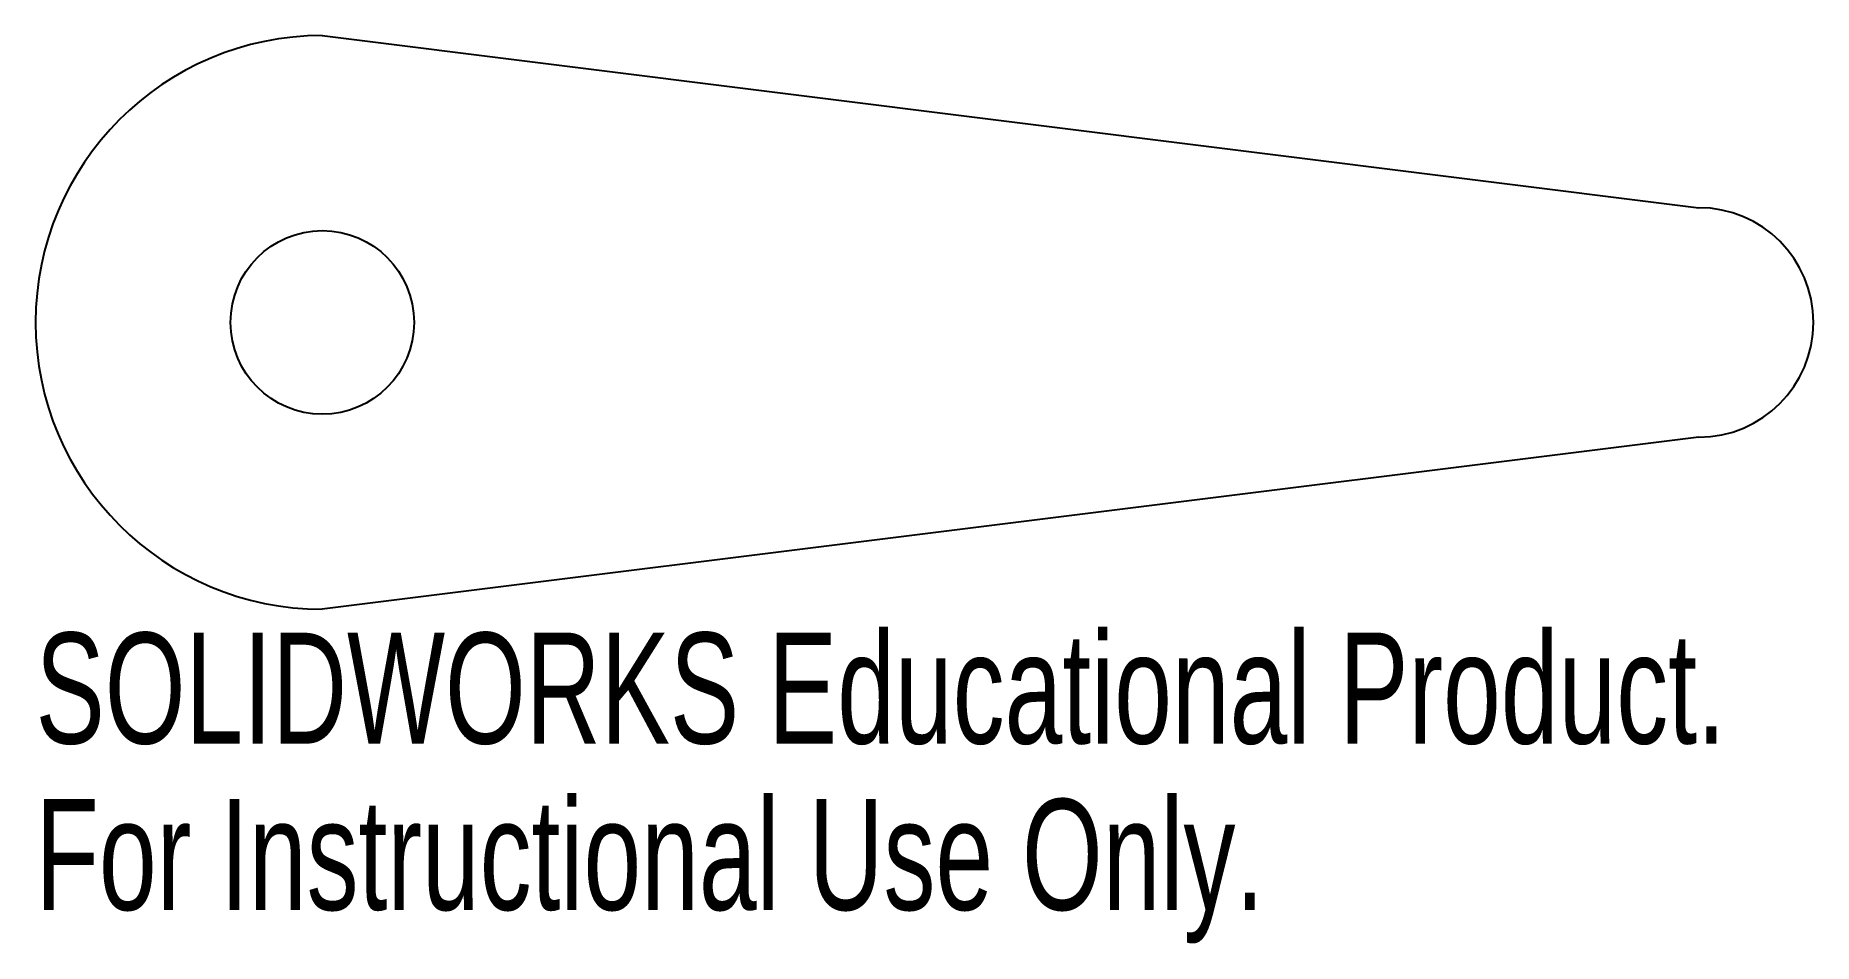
# Model space of a CAD drawing. Header units: millimetres. Extents: x -12.5 to 65, y -27.1 to 12.5.
import ezdxf

# ---------------------------------------------------------------- set-up
doc = ezdxf.new("R2010")
doc.units = ezdxf.units.MM
doc.styles.add('SLDTEXTSTYLE0', font='TXT', dxfattribs={"width": 0.7})

msp = doc.modelspace()

# ---------------------------------------------------------------- linework, layer by layer
at = {"color": 7, "linetype": 'Continuous', "lineweight": 25}
for p, q in [((0, 12.5), (60, 5)), ((60, -5), (0, -12.5))]:
    msp.add_line(p, q, dxfattribs=at)
msp.add_circle((0, 0), 4, dxfattribs=at)
for centre, radius, start, end in [((0, 0), 12.5, 90, 270), ((60, 0), 5, 270, 90)]:
    msp.add_arc(centre, radius, start, end, dxfattribs=at)

# ---------------------------------------------------------------- texts
at = {"color": 7, "linetype": 'Continuous', "char_height": 4.83362, "attachment_point": 1, "style": 'SLDTEXTSTYLE0'}
for s, insert in [('SOLIDWORKS Educational Product.', (-12.5, -13.52)), ('For Instructional Use Only.', (-12.5, -20.77))]:
    msp.add_mtext(s, dxfattribs=dict(at, insert=insert))

doc.saveas('drawing.dxf')
